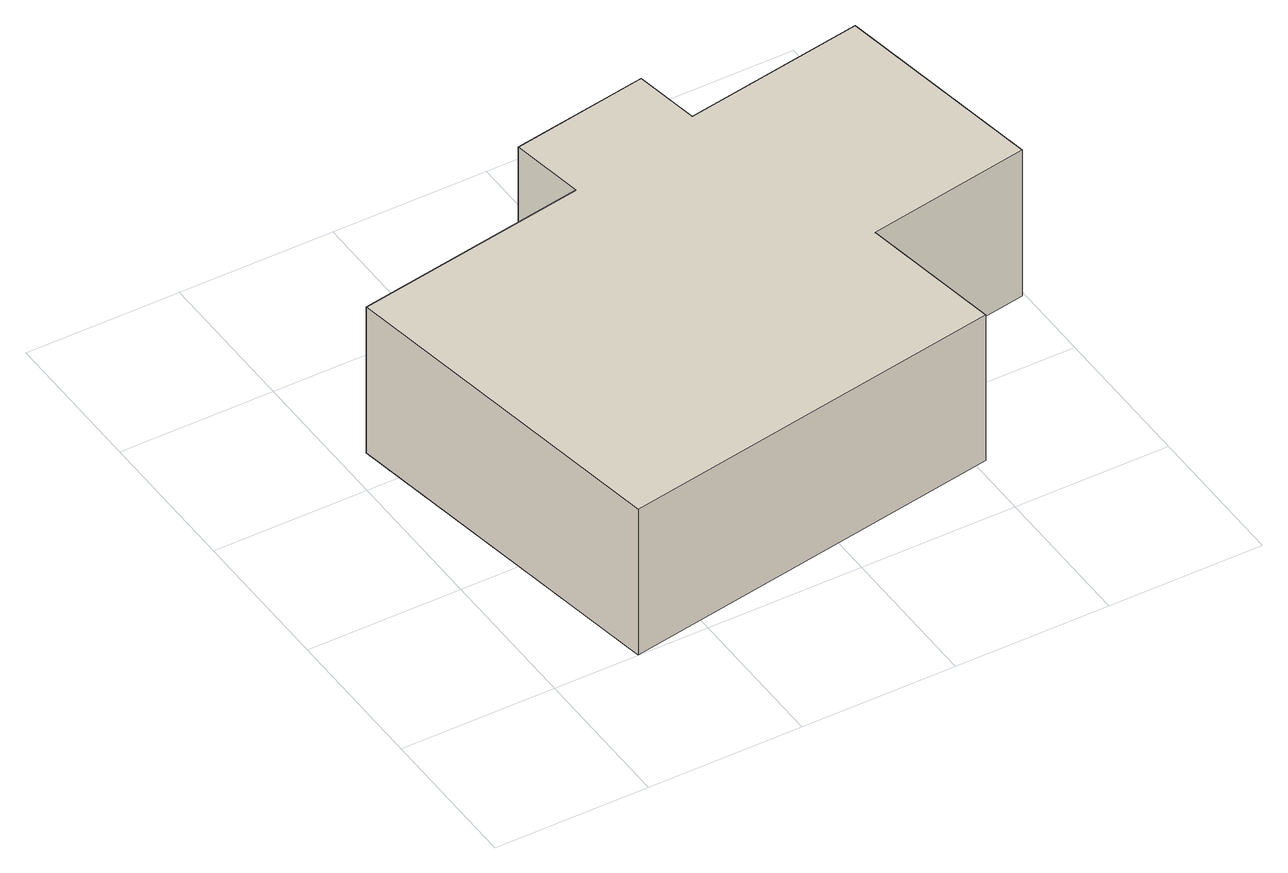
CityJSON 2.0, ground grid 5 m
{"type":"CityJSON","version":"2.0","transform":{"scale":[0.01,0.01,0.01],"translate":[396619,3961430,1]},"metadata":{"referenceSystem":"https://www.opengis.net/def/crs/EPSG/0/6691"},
"CityObjects":{
"building1":{"type":"Building","attributes":{"class":"3001","usage":"402","measuredHeight":8.5,"storeysAboveGround":2,"BuildingDetailAttribute.totalFloorArea":315.79,"BuildingDetailAttribute.buildingFootprintArea":177.63,"BuildingDetailAttribute.buildingStructureType":"604","BuildingDetailAttribute.fireproofStructureType":"1003","BuildingDetailAttribute.buildingHeight":8.5,"BuildingDetailAttribute.surveyYear":2023,"BuildingRiverFloodingRiskAttribute.description":"1","BuildingRiverFloodingRiskAttribute.rank":"1","BuildingRiverFloodingRiskAttribute.depth":0.363,"BuildingRiverFloodingRiskAttribute.adminType":"1","BuildingRiverFloodingRiskAttribute.scale":"2","BuildingRiverFloodingRiskAttribute.duration":20.77,"BuildingIDAttribute.prefecture":"11","BuildingIDAttribute.city":"11234"},"geometry":[{"type":"Solid","lod":"1","boundaries":[[[[0,1,2,3,4,5,6,7,8,9]],[[8,10,11,9]],[[7,12,10,8]],[[6,13,12,7]],[[5,14,13,6]],[[4,15,14,5]],[[3,16,15,4]],[[2,17,16,3]],[[1,18,17,2]],[[0,19,18,1]],[[9,11,19,0]],[[10,12,13,14,15,16,17,18,19,11]]]]}]}
},
"vertices":[
[1875,1466,82],[1992,765,82],[1458,676,82],[1535,212,82],[273,1,82],[83,1139,82],[843,1265,82],[803,1507,82],[1249,1582,82],[1285,1368,82],[1249,1582,612],[1285,1368,612],[803,1507,612],[843,1265,612],[83,1139,612],[273,1,612],[1535,212,612],[1458,676,612],[1992,765,612],[1875,1466,612]
]}
